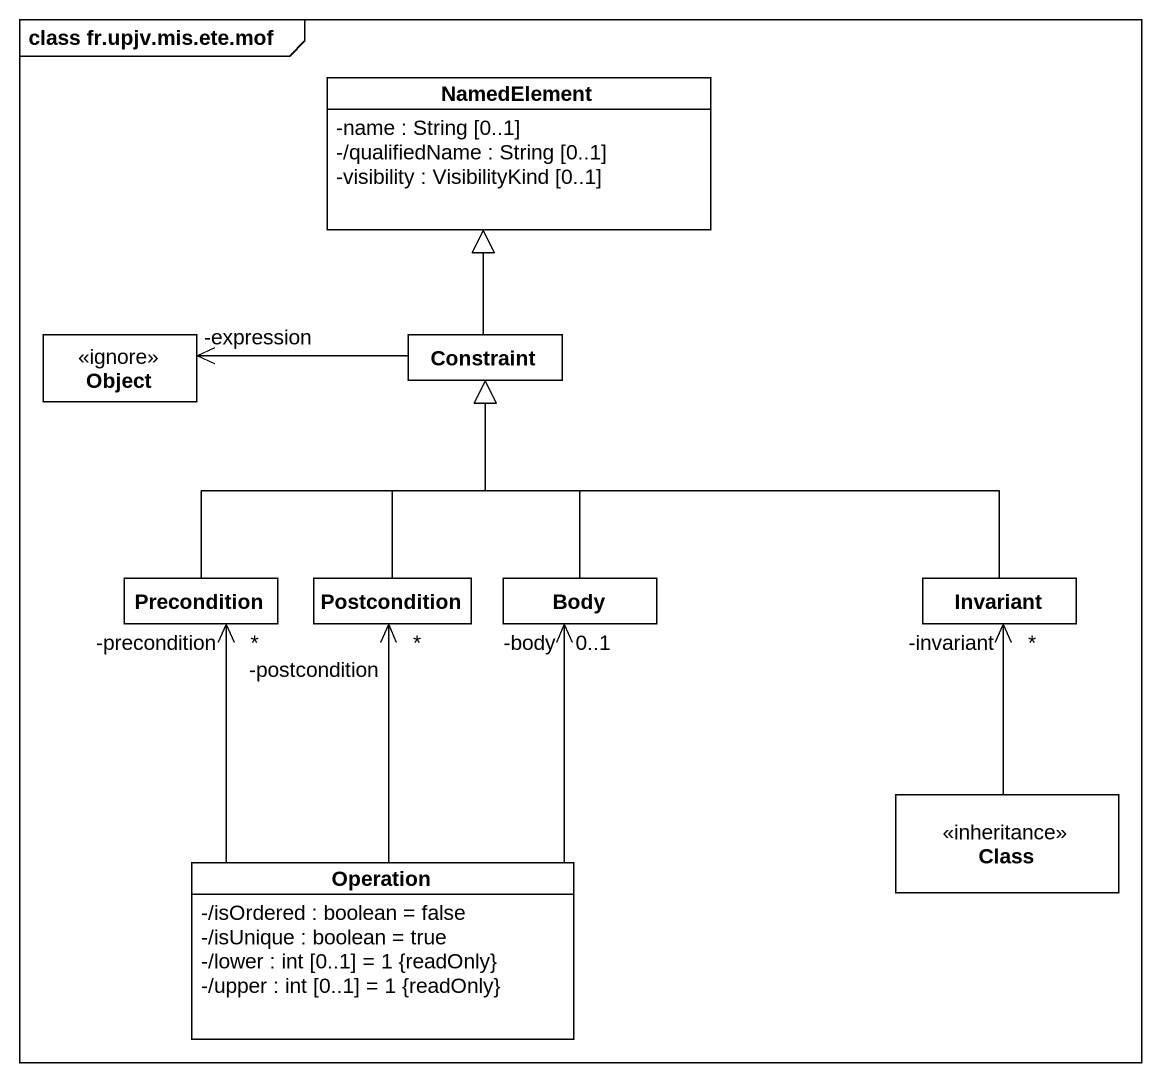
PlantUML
@startuml
mainframe class fr.upjv.mis.ete.mof
hide circle
hide empty members
skinparam classAttributeIconSize 0
class NamedElement {
  -name : String [0..1]
  -/qualifiedName : String [0..1]
  -visibility : VisibilityKind [0..1]
}
class "Object" as Object_ <<ignore>>
class Constraint
class Precondition
class Postcondition
class Body
class Invariant
class "Class" as Class_ <<inheritance>>
class Operation {
  -/isOrdered : boolean = false
  -/isUnique : boolean = true
  -/lower : int [0..1] = 1 {readOnly}
  -/upper : int [0..1] = 1 {readOnly}
}
Constraint -up-|> NamedElement
Constraint -left-> "-expression" Object_
Precondition -up-|> Constraint
Postcondition -up-|> Constraint
Body -up-|> Constraint
Invariant -left-|> Constraint
Class_ -up-> "-invariant\n*" Invariant
Operation -up-> "*\n-precondition" Precondition
Operation -up-> "*\n-postcondition" Postcondition
Operation -up-> "0..1\n-body" Body
@enduml
